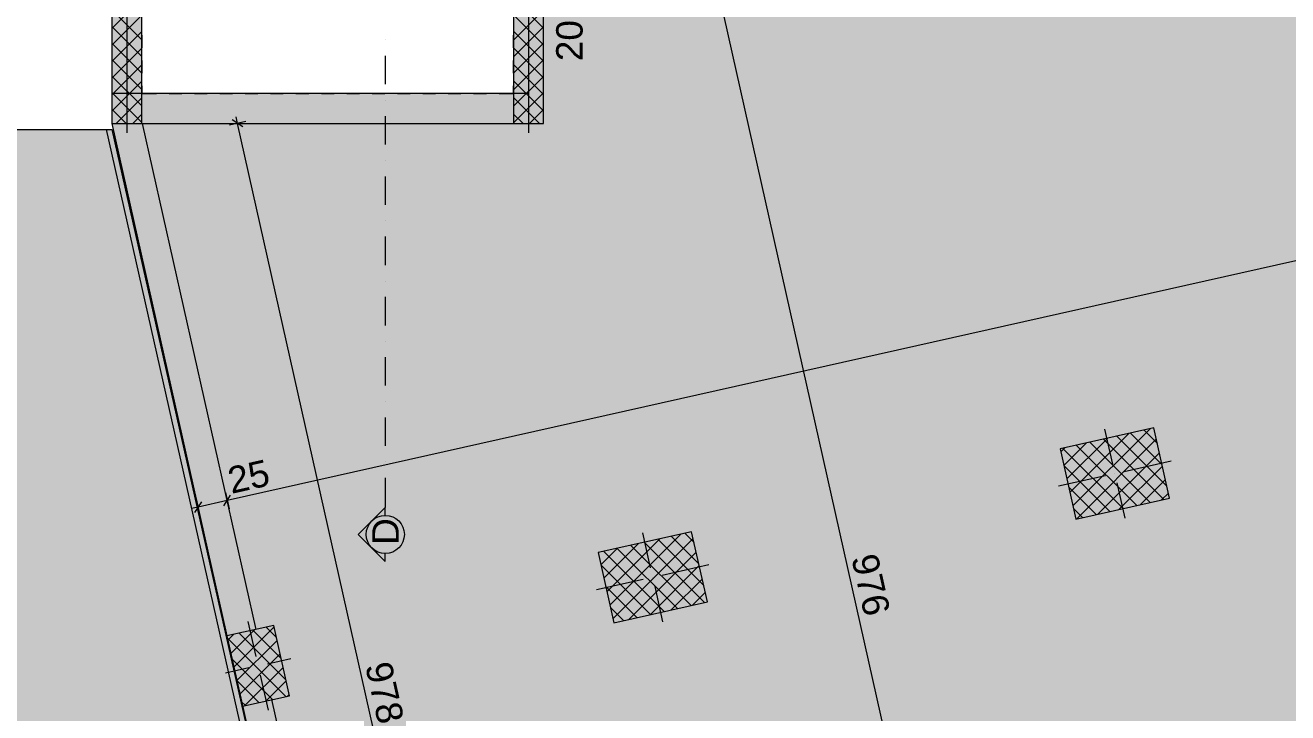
# Model space of a CAD drawing. Header units: centimetres. Extents: x -3681 to 2707, y -7074 to 1715.
# Drawn here: x -1178 to -125, y -1413 to -839 of the extents above; entities that cross this region are included whole.
import ezdxf

# ---------------------------------------------------------------- set-up
doc = ezdxf.new("R2010")
doc.units = ezdxf.units.CM
for name, color, linetype in [('PDF_A - Dimensionimi', 7, 'Continuous'), ('PDF_A - Perdhesa Polyine', 5, 'Continuous'), ('PDF_A - Shtyllat', 7, 'Continuous')]:
    doc.layers.add(name, color=color, linetype=linetype)
for name, color, linetype, true_color in [('PDF_A - Fill Zone', 7, 'Continuous', 0xa80f02), ('PDF_A - Muret', 7, 'Continuous', 0x7f7f7f), ('PDF_A - Pllaka Perdhes', 7, 'Continuous', 0x7f7f7f), ('PDF_A - Prerjet', 7, 'Continuous', 0xa80f02), ('PDF_Structural - Stair & Railing', 171, 'Continuous', 0xaaaaff)]:
    doc.layers.add(name, color=color, linetype=linetype, true_color=true_color)
doc.styles.add('PDF Arial', font='arial.ttf')

msp = doc.modelspace()

# ---------------------------------------------------------------- hatches: boundary and pattern name
at = {"layer": 'PDF_A - Fill Zone', "true_color": 0xeac3c0, "transparency": 33554559}
msp.add_hatch(color=254, dxfattribs=at).paths.add_polyline_path([(-883.9, -1909.8), (-1105.8, -921.1), (-1105.8, -896.1), (-758.2, -896.1), (-758.2, -493.6), (-383.1, -493.6), (-383.1, -367.8), (984.6, -367.8), (984.6, -516.7), (901, -535.5), (1109, -1462.6)])
at = {"layer": 'PDF_A - Fill Zone', "true_color": 0xb4e4dc, "transparency": 33554559}
msp.add_hatch(color=254, dxfattribs=at).paths.add_polyline_path([(-2178.4, -2105.6), (-2230.9, -1519.1), (-2230.9, -926.1), (-1105.7, -926.1), (-866.3, -1988.2)])
at = {"layer": 'PDF_A - Prerjet', "true_color": 0xffffff, "transparency": 33554559}
msp.add_hatch(color=7, dxfattribs=at).paths.add_polyline_path([(-877.7, -1248.1), (-876.6, -1248.1), (-875.5, -1248.2), (-874.4, -1248.4), (-873.3, -1248.7), (-872.3, -1249), (-871.2, -1249.4), (-870.2, -1249.9), (-869.3, -1250.5), (-868.4, -1251.1), (-867.5, -1251.8), (-866.7, -1252.5), (-865.9, -1253.3), (-865.2, -1254.2), (-864.5, -1255.1), (-863.9, -1256), (-863.4, -1257), (-863, -1258), (-862.6, -1259.1), (-862.3, -1260.1), (-862, -1261.2), (-861.9, -1262.3), (-861.8, -1263.4), (-861.8, -1264.5), (-861.9, -1265.6), (-862, -1266.7), (-862.3, -1267.8), (-862.6, -1268.9), (-863, -1269.9), (-863.4, -1270.9), (-863.9, -1271.9), (-864.5, -1272.9), (-865.2, -1273.8), (-865.9, -1274.6), (-866.7, -1275.4), (-867.5, -1276.2), (-868.4, -1276.8), (-869.3, -1277.5), (-870.2, -1278), (-871.2, -1278.5), (-872.3, -1278.9), (-873.3, -1279.3), (-874.4, -1279.5), (-875.5, -1279.7), (-876.6, -1279.8), (-877.7, -1279.9), (-877.7, -1286.5), (-900.2, -1264), (-877.7, -1241.5)])

# ---------------------------------------------------------------- linework, layer by layer
at = {"layer": 'PDF_A - Dimensionimi', "lineweight": 0}
for points in [[(954.1, -795.1), (-1009.5, -1235.8)], [(-381.5, -1784.2), (-595.1, -832.1)], [(-1000.9, -921.1), (-1002.1, -915.7)], [(-994, -919.6), (-1007.7, -922.7)], [(-996.4, -924), (-1005.4, -918.3)], [(-786.8, -1875.2), (-1000.9, -921.1)], [(-1012.4, -1240.2), (-1006.7, -1231.3)], [(-1011.1, -1228.9), (-1008, -1242.6)], [(-1033.9, -1241.2), (-1039.4, -1242.5)], [(-1031.1, -1236.7), (-1036.8, -1245.7)], [(-1035.5, -1234.4), (-1032.4, -1248.1)], [(-1009.5, -1235.8), (-1033.9, -1241.2)]]:
    msp.add_lwpolyline(points, dxfattribs=at)
at = {"layer": 'PDF_A - Fill Zone', "lineweight": 0}
for points in [[(-758.2, -493.6), (-758.2, -896.1)], [(-758.2, -896.1), (-1105.8, -896.1)], [(-1105.8, -896.1), (-1105.8, -921.1)], [(-1105.8, -921.1), (-883.9, -1909.8)]]:
    msp.add_lwpolyline(points, dxfattribs=at)
at = {"layer": 'PDF_A - Fill Zone', "color": 136, "lineweight": 0, "true_color": 0x008080}
for points in [[(-2230.9, -926.1), (-1105.7, -926.1)], [(-1105.7, -926.1), (-866.3, -1988.2)]]:
    msp.add_lwpolyline(points, dxfattribs=at)
at = {"layer": 'PDF_A - Muret', "color": 7, "lineweight": 0}
for points in [[(-770.7, -896.1), (-1080.7, -896.1)], [(-1105.8, -921.1), (-1009.8, -1348.7)], [(-1080.1, -921.1), (-770.7, -921.1)], [(-985.4, -1343.2), (-1080.1, -921.1)], [(-996.7, -1407.2), (-886.1, -1900)], [(-862.2, -1892.1), (-972.3, -1401.7)]]:
    msp.add_lwpolyline(points, dxfattribs=at)
at = {"layer": 'PDF_A - Muret', "color": 254, "true_color": 0xcccccc, "transparency": 33554559}
for points in [[(-1080.7, -921.1), (-1080.7, -896.1), (-770.7, -921.1), (-770.7, -896.1)], [(-1105.8, -921.1), (-1080.1, -921.1), (-1009.8, -1348.7), (-985.4, -1343.2)], [(-996.7, -1407.2), (-972.3, -1401.7), (-886.1, -1900), (-861.7, -1894.6)]]:
    msp.add_solid(points, dxfattribs=at)
at = {"layer": 'PDF_A - Perdhesa Polyine', "lineweight": 0}
for points in [[(-1105.8, 979.3), (-1105.8, -921.1)], [(-1105.8, -921.1), (-779.9, -2373.3)]]:
    msp.add_lwpolyline(points, dxfattribs=at)
at = {"layer": 'PDF_A - Pllaka Perdhes', "lineweight": 0}
for points in [[(-1105.8, 979.3), (-1105.8, -921.1)], [(-770.7, -410.1), (-770.7, -896.1)], [(-1080.7, -896.1), (-1080.7, -494.1)], [(-770.7, -896.1), (-1080.7, -896.1)], [(-2230.9, -926.1), (-1110.5, -926.1)], [(-1110.5, -926.1), (-783.7, -2379.3)], [(-1105.8, -921.1), (-779.9, -2373.3)]]:
    msp.add_lwpolyline(points, dxfattribs=at)
at = {"layer": 'PDF_A - Prerjet', "lineweight": 0}
for points in [[(-877.7, -851.5), (-877.7, -851.5)], [(-877.7, -864.7), (-877.7, -888.5)], [(-877.7, -901.8), (-877.7, -901.8)], [(-877.7, -915), (-877.7, -938.8)], [(-877.7, -952.1), (-877.7, -952.1)], [(-877.7, -965.3), (-877.7, -989.1)], [(-877.7, -1002.3), (-877.7, -1002.3)], [(-877.7, -1015.6), (-877.7, -1039.4)], [(-877.7, -1052.6), (-877.7, -1052.6)], [(-877.7, -1065.8), (-877.7, -1089.7)], [(-877.7, -1102.9), (-877.7, -1102.9)], [(-877.7, -1116.1), (-877.7, -1139.9)], [(-877.7, -1153.2), (-877.7, -1153.2)], [(-877.7, -1166.4), (-877.7, -1190.2)], [(-877.7, -1203.4), (-877.7, -1203.4)], [(-877.7, -1216.7), (-877.7, -1241.5)], [(-877.7, -1241.5), (-900.2, -1264)], [(-877.7, -1248.1), (-877.7, -1241.5)], [(-900.2, -1264), (-877.7, -1286.5)], [(-877.7, -1286.5), (-877.7, -1279.9)]]:
    msp.add_lwpolyline(points, dxfattribs=at)
msp.add_circle((-877.7, -1264), 15.9, dxfattribs=at)
at = {"layer": 'PDF_A - Shtyllat', "lineweight": 0}
for points in [[(-1105.8, -161), (-1105.8, -921.1)], [(-1080.7, -921.1), (-1080.7, -161)], [(-770.7, -161), (-770.7, -921.1)], [(-745.7, -921.1), (-745.7, -161)], [(-1093.2, -549.1), (-1093.2, -929.1)], [(-758.2, -549.1), (-758.2, -929.1)], [(-1105.8, -842), (-1080.7, -817)], [(-745.7, -841.8), (-770.7, -816.8)], [(-1080.7, -851.5), (-1105.8, -826.5)], [(-1105.8, -855.8), (-1080.7, -830.8)], [(-770.7, -851.7), (-745.7, -826.7)], [(-745.7, -855.6), (-770.7, -830.5)], [(-1080.7, -865.3), (-1105.8, -840.3)], [(-770.7, -865.5), (-745.7, -840.5)], [(-1105.8, -869.6), (-1080.7, -844.6)], [(-745.7, -869.3), (-770.7, -844.3)], [(-1080.7, -879.1), (-1105.8, -854.1)], [(-1105.8, -883.4), (-1080.7, -858.4)], [(-770.7, -879.3), (-745.7, -854.3)], [(-745.7, -883.1), (-770.7, -858.1)], [(-1080.7, -892.9), (-1105.8, -867.8)], [(-1105.8, -897.2), (-1080.7, -872.2)], [(-770.7, -893.1), (-745.7, -868.1)], [(-745.7, -896.9), (-770.7, -871.9)], [(-1080.7, -906.6), (-1105.8, -881.6)], [(-770.7, -906.9), (-745.7, -881.9)], [(-1105.8, -911), (-1080.7, -886)], [(-745.7, -910.7), (-770.7, -885.7)], [(-1080.7, -920.4), (-1105.8, -895.4)], [(-1102.1, -921.1), (-1080.7, -899.8)], [(-770.7, -920.7), (-745.7, -895.7)], [(-749.1, -921.1), (-770.7, -899.5)], [(-1093.8, -921.1), (-1105.8, -909.2)], [(-1088.3, -921.1), (-1080.7, -913.5)], [(-762.8, -921.1), (-770.7, -913.3)], [(-757.4, -921.1), (-745.7, -909.5)], [(-1105.8, -921.1), (-1080.7, -921.1)], [(-770.7, -921.1), (-745.7, -921.1)], [(-236.7, -1175.2), (-314.8, -1192.7)], [(-304.2, -1240.2), (-239.8, -1175.9)], [(-271, -1205.4), (-277.5, -1176.1)], [(-233.8, -1188.1), (-244.9, -1177)], [(-223.6, -1233.7), (-236.7, -1175.2)], [(-311.7, -1206.4), (-293.2, -1187.8)], [(-309.2, -1217.7), (-275.4, -1183.9)], [(-306.7, -1229), (-257.6, -1179.9)], [(-301.3, -1251.2), (-234.7, -1184.5)], [(-251, -1239.9), (-301.3, -1189.7)], [(-239.8, -1237.4), (-290, -1187.1)], [(-228.5, -1234.8), (-278.7, -1184.6)], [(-225.9, -1223.7), (-267.5, -1182.1)], [(-229.9, -1205.9), (-256.2, -1179.5)], [(-314.8, -1192.7), (-301.7, -1251.3)], [(-314.3, -1195.2), (-310.9, -1191.8)], [(-262.3, -1242.4), (-312.5, -1192.2)], [(-283.5, -1247.2), (-232.1, -1195.8)], [(-273.5, -1244.9), (-311.6, -1206.9)], [(-265.8, -1243.2), (-229.6, -1207)], [(-261.4, -1211.5), (-222.4, -1202.7)], [(-277, -1215), (-316.1, -1223.7)], [(-269.2, -1213.2), (-269.2, -1213.2)], [(-267.5, -1221), (-260.9, -1250.3)], [(-248, -1239.2), (-227.1, -1218.3)], [(-284.8, -1247.5), (-307.7, -1224.6)], [(-230.2, -1235.2), (-224.5, -1229.6)], [(-296.1, -1250), (-303.7, -1242.4)], [(-301.7, -1251.3), (-223.6, -1233.7)], [(-622.2, -1261.7), (-700.3, -1279.2)], [(-656.4, -1291.9), (-663, -1262.6)], [(-620.2, -1270.6), (-627.9, -1263)], [(-609.1, -1320.2), (-622.2, -1261.7)], [(-695.5, -1300.6), (-666.5, -1271.6)], [(-693, -1311.8), (-648.8, -1267.6)], [(-690.4, -1323.1), (-631, -1263.6)], [(-687.9, -1334.4), (-620.9, -1267.4)], [(-622.7, -1323.3), (-672.9, -1273.1)], [(-611.5, -1320.8), (-661.7, -1270.5)], [(-612.2, -1306.2), (-650.4, -1268)], [(-616.2, -1288.4), (-639.2, -1265.5)], [(-700.3, -1279.2), (-687.2, -1337.8)], [(-698, -1289.3), (-684.3, -1275.6)], [(-645.2, -1328.4), (-695.5, -1278.1)], [(-634, -1325.8), (-684.2, -1275.6)], [(-674.7, -1335), (-618.4, -1278.7)], [(-656.5, -1330.9), (-698, -1289.4)], [(-656.9, -1331), (-615.9, -1289.9)], [(-646.9, -1298), (-607.8, -1289.2)], [(-662.5, -1301.5), (-701.5, -1310.2)], [(-654.7, -1299.7), (-654.7, -1299.7)], [(-639.2, -1327), (-613.4, -1301.2)], [(-667.8, -1333.4), (-694, -1307.2)], [(-652.9, -1307.5), (-646.4, -1336.8)], [(-621.4, -1323), (-610.8, -1312.4)], [(-679, -1335.9), (-690, -1324.9)], [(-687.2, -1337.8), (-609.1, -1320.2)], [(-985.5, -1365.7), (-992.1, -1336.5)], [(-970.8, -1339.9), (-1009.8, -1348.7)], [(-1009, -1352.1), (-1004.4, -1347.4)], [(-1006.5, -1363.4), (-986.6, -1343.4)], [(-1004, -1374.6), (-970.5, -1341.1)], [(-960.6, -1385.4), (-999.6, -1346.4)], [(-964.6, -1367.6), (-988.3, -1343.8)], [(-968.6, -1349.8), (-977.1, -1341.3)], [(-957.6, -1398.5), (-970.8, -1339.9)], [(-1009.8, -1348.7), (-996.7, -1407.2)], [(-960.6, -1399.1), (-1009.5, -1350.3)], [(-1001.5, -1385.9), (-968, -1352.4)], [(-971.9, -1401.6), (-1005.5, -1368.1)], [(-998.9, -1397.2), (-965.4, -1363.7)], [(-975.9, -1371.8), (-956.4, -1367.4)], [(-991.5, -1375.3), (-1011.1, -1379.7)], [(-994.8, -1406.8), (-962.9, -1374.9)], [(-983.7, -1373.6), (-983.7, -1373.6)], [(-983.2, -1404.2), (-1001.5, -1385.8)], [(-982, -1381.4), (-975.4, -1410.6)], [(-977, -1402.8), (-960.4, -1386.2)], [(-996.7, -1407.2), (-957.6, -1398.5)], [(-959.2, -1398.8), (-957.9, -1397.5)], [(-994.4, -1406.7), (-997.5, -1403.6)]]:
    msp.add_lwpolyline(points, dxfattribs=at)
at = {"layer": 'PDF_A - Shtyllat', "color": 8, "true_color": 0x7f7f7f, "transparency": 33554559}
for points in [[(-1105.8, -921.1), (-1105.8, -161), (-1080.7, -921.1), (-1080.7, -161)], [(-770.7, -921.1), (-770.7, -161), (-745.7, -921.1), (-745.7, -161)], [(-223.6, -1233.7), (-301.7, -1251.3), (-236.7, -1175.2), (-314.8, -1192.7)], [(-609.1, -1320.2), (-687.2, -1337.8), (-622.2, -1261.7), (-700.3, -1279.2)], [(-957.6, -1398.5), (-996.7, -1407.2), (-970.8, -1339.9), (-1009.8, -1348.7)]]:
    msp.add_solid(points, dxfattribs=at)
at = {"layer": 'PDF_Structural - Stair & Railing', "lineweight": 0}
for points in [[(-1080.7, -847.6), (-1080.7, -858.2)], [(-770.7, -858.2), (-770.7, -847.6)], [(-1080.7, -868.8), (-1080.7, -879.3)], [(-770.7, -879.3), (-770.7, -868.8)], [(-1080.7, -889.9), (-1080.7, -896.1)], [(-770.7, -896.1), (-770.7, -889.9)], [(-1080.7, -896.1), (-1068.6, -896.1)], [(-1058, -896.1), (-1047.4, -896.1)], [(-1036.9, -896.1), (-1026.3, -896.1)], [(-1015.7, -896.1), (-1005.1, -896.1)], [(-994.5, -896.1), (-983.9, -896.1)], [(-973.4, -896.1), (-962.8, -896.1)], [(-952.2, -896.1), (-941.6, -896.1)], [(-931, -896.1), (-920.4, -896.1)], [(-909.8, -896.1), (-899.3, -896.1)], [(-888.7, -896.1), (-878.1, -896.1)], [(-867.5, -896.1), (-856.9, -896.1)], [(-846.3, -896.1), (-835.7, -896.1)], [(-825.2, -896.1), (-814.6, -896.1)], [(-804, -896.1), (-793.4, -896.1)], [(-782.8, -896.1), (-770.7, -896.1)]]:
    msp.add_lwpolyline(points, dxfattribs=at)

# ---------------------------------------------------------------- texts
at = {"layer": 'PDF_A - Dimensionimi', "char_height": 22.092, "attachment_point": 7, "style": 'PDF Arial'}
for s, insert, rotation in [('\\W1.001462;20', (-712.8, -869.3), 90), ('\\W1.001627;25', (-1006, -1230.5), 12.6), ('\\W1.000939;976', (-489.4, -1283.3), 282.6), ('\\W1.001268;978', (-894.9, -1373.3), 282.6)]:
    msp.add_mtext(s, dxfattribs=dict(at, insert=insert, rotation=rotation))
at = {"layer": 'PDF_A - Prerjet', "insert": (-866.5, -1272.7), "char_height": 22.092, "attachment_point": 7, "rotation": 90, "style": 'PDF Arial'}
msp.add_mtext('\\W0.999656;D', dxfattribs=at)

doc.saveas('drawing.dxf')
